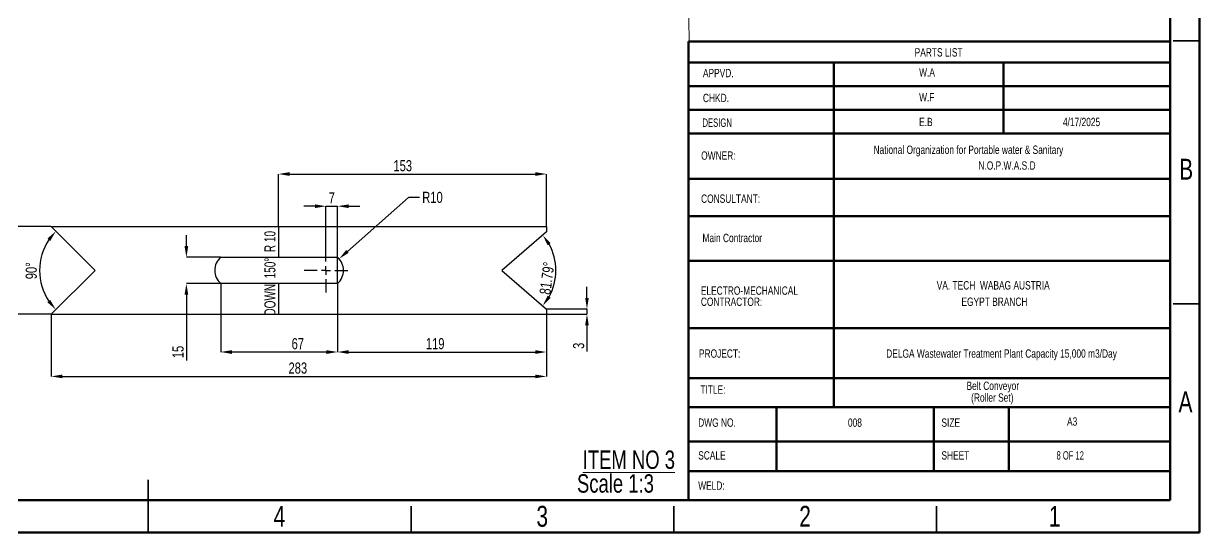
# Model space of a CAD drawing. Header units: millimetres. Extents: x 41 to 1868, y -696 to 319.
# Drawn here: x 1616.4 to 1840.1, y -323.8 to -227 of the extents above; entities that cross this region are included whole.
import ezdxf

# ---------------------------------------------------------------- set-up
doc = ezdxf.new("R2010")
doc.units = ezdxf.units.MM
doc.header["$PDSIZE"] = -1
doc.linetypes.add('CENTERX2', pattern=[20.32, 12.7, -2.54, 2.54, -2.54])
doc.layers.add('BOLD', color=7, linetype='Continuous', lineweight=25)
doc.layers.add('FORMAT', color=7, linetype='Continuous')
doc.styles.add('SLDTEXTSTYLE0', font='TXT', dxfattribs={"width": 0.75})
doc.styles.add('SLDTEXTSTYLE1', font='TXT', dxfattribs={"width": 0.671875})
doc.styles.add('SLDTEXTSTYLE8', font='TXT', dxfattribs={"width": 0.687299})
doc.styles.add('SLDTEXTSTYLE9', font='TXT', dxfattribs={"width": 0.678571})
doc.dimstyles.new('SLDDIMSTYLE26', dxfattribs={"dimtxt": 2.116667, "dimasz": 2.116667, "dimexe": 0, "dimexo": 0.625, "dimgap": 0.529167, "dimtad": 1, "dimdec": 0, "dimlfac": 3, "dimrnd": 1e-09, "dimzin": 12, "dimtxsty": 'SLDTEXTSTYLE0', "dimsah": 1, "dimcen": 2.5, "dimazin": 3, "dimtfac": 1, "dimtdec": 0, "dimtmove": 0, "dimatfit": 3, "dimfrac": 2, "dimtzin": 12})
doc.dimstyles.new('SLDDIMSTYLE27', dxfattribs={"dimtxt": 2.116667, "dimasz": 2.116667, "dimexe": 0, "dimexo": 0.625, "dimgap": 0.529167, "dimtad": 1, "dimdec": 0, "dimlfac": 3, "dimrnd": 1e-09, "dimzin": 12, "dimtxsty": 'SLDTEXTSTYLE0', "dimsah": 1, "dimcen": 2.5, "dimazin": 3, "dimtfac": 1, "dimtdec": 0, "dimtmove": 0, "dimatfit": 0, "dimfrac": 2, "dimtzin": 12})
doc.dimstyles.new('SLDDIMSTYLE41', dxfattribs={"dimtxt": 2.116667, "dimasz": 2.116667, "dimexe": 0, "dimexo": 0.625, "dimgap": 0.529167, "dimtad": 1, "dimlfac": 3, "dimzin": 12, "dimtxsty": 'SLDTEXTSTYLE0', "dimsah": 1, "dimcen": 2.5, "dimazin": 3, "dimtfac": 1, "dimtmove": 0, "dimatfit": 3, "dimfrac": 2, "dimtzin": 12})
doc.dimstyles.new('SLDDIMSTYLE42', dxfattribs={"dimtxt": 2.116667, "dimasz": 2.116667, "dimexe": 0, "dimexo": 0.625, "dimgap": 0.529167, "dimtad": 1, "dimdec": 0, "dimlfac": 3, "dimrnd": 1e-09, "dimzin": 12, "dimtxsty": 'SLDTEXTSTYLE0', "dimsah": 1, "dimcen": 0, "dimazin": 3, "dimtfac": 1, "dimtdec": 0, "dimtmove": 0, "dimatfit": 3, "dimfrac": 2, "dimtzin": 12})

# ---------------------------------------------------------------- blocks, each defined once
blk = doc.blocks.new('SW_NOTE_0_76')
at = {"color": 0, "linetype": 'Continuous', "lineweight": 0, "char_height": 3.5, "attachment_point": 2, "style": 'SLDTEXTSTYLE0'}
for s, insert in [('\\LITEM NO 3', (13.62, 4.51)), ('Scale 1:3', (11.07, -0.01))]:
    blk.add_mtext(s, dxfattribs=dict(at, insert=insert))
blk = doc.blocks.new('SW_NOTE_0_78')
at = {"color": 0, "linetype": 'Continuous', "lineweight": 0, "char_height": 1.5875, "attachment_point": 1, "style": 'SLDTEXTSTYLE0'}
for s, insert in [('ELECTRO-MECHANICAL', (0, 2.05)), ('CONTRACTOR:', (0, -0.07))]:
    blk.add_mtext(s, dxfattribs=dict(at, insert=insert))
blk = doc.blocks.new('SW_NOTE_0_79')
at = {"layer": 'BOLD', "color": 0, "char_height": 1.5875, "attachment_point": 2, "style": 'SLDTEXTSTYLE0'}
for s, insert in [('VA. TECH  WABAG AUSTRIA', (13.44, 2.05)), ('EGYPT BRANCH', (13.68, -1.07))]:
    blk.add_mtext(s, dxfattribs=dict(at, insert=insert))
blk = doc.blocks.new('*D948')
at = {"layer": 'Defpoints', "color": 0}
for p in [(1621.66, -265.62), (1607.52, -282.28), (1621.66, -282.28)]:
    blk.add_point(p, dxfattribs=at)
at = {"layer": 'FORMAT', "color": 0, "lineweight": -2}
for p, q in [((1621.6, -265.62), (1607.52, -265.62)), ((1607.52, -267.73), (1607.52, -280.17)), ((1621.6, -282.28), (1607.52, -282.28))]:
    blk.add_line(p, q, dxfattribs=at)
at = {"layer": 'FORMAT', "color": 0}
for points in [[(1607.17, -267.73), (1607.88, -267.73), (1607.52, -265.62)], [(1607.17, -280.17), (1607.88, -280.17), (1607.52, -282.28)]]:
    blk.add_solid(points, dxfattribs=at)
at = {"layer": 'FORMAT', "color": 0, "insert": (1604.88, -274.4), "char_height": 2.117, "attachment_point": 2, "rotation": 90, "style": 'SLDTEXTSTYLE0'}
blk.add_mtext('\\A1;50', dxfattribs=at)
blk = doc.blocks.new('*D949')
at = {"layer": 'Defpoints', "color": 0}
for p in [(1621.66, -265.62), (1629.99, -273.95), (1629.99, -273.95), (1619.8, -276.68), (1621.66, -282.28)]:
    blk.add_point(p, dxfattribs=at)
at = {"layer": 'FORMAT', "color": 0, "lineweight": -2}
blk.add_arc((1629.99, -273.95), 10.55, 146.514, 213.486, dxfattribs=at)
at = {"layer": 'FORMAT', "color": 0}
for points in [[(1620.92, -267.91), (1621.47, -268.35), (1622.53, -266.49)], [(1621.47, -279.55), (1620.92, -279.99), (1622.53, -281.41)]]:
    blk.add_solid(points, dxfattribs=at)
at = {"layer": 'FORMAT', "color": 0, "insert": (1616.79, -275.62), "char_height": 2.117, "attachment_point": 1, "rotation": 89.8008, "style": 'SLDTEXTSTYLE0'}
blk.add_mtext('\\A1;90°', dxfattribs=at)
blk = doc.blocks.new('*D950')
at = {"layer": 'Defpoints', "color": 0}
for p in [(1715.86, -281.28), (1723.58, -281.28), (1715.86, -282.28)]:
    blk.add_point(p, dxfattribs=at)
at = {"layer": 'FORMAT', "color": 0, "lineweight": -2}
for p, q in [((1723.58, -279.17), (1723.58, -277.05)), ((1715.92, -281.28), (1723.58, -281.28)), ((1723.58, -281.28), (1723.58, -282.28)), ((1715.92, -282.28), (1723.58, -282.28)), ((1723.58, -284.4), (1723.58, -289.34))]:
    blk.add_line(p, q, dxfattribs=at)
at = {"layer": 'FORMAT', "color": 0}
for points in [[(1723.23, -279.17), (1723.93, -279.17), (1723.58, -281.28)], [(1723.23, -284.4), (1723.93, -284.4), (1723.58, -282.28)]]:
    blk.add_solid(points, dxfattribs=at)
at = {"layer": 'FORMAT', "color": 0, "insert": (1720.93, -288.28), "char_height": 2.117, "attachment_point": 2, "rotation": 90, "style": 'SLDTEXTSTYLE0'}
blk.add_mtext('\\A1;3', dxfattribs=at)
blk = doc.blocks.new('*D951')
at = {"layer": 'Defpoints', "color": 0}
for p in [(1715.86, -255.62), (1664.89, -265.62), (1715.86, -265.62)]:
    blk.add_point(p, dxfattribs=at)
at = {"layer": 'FORMAT', "color": 0, "lineweight": -2}
for p, q in [((1664.89, -265.55), (1664.89, -255.62)), ((1667.01, -255.62), (1713.74, -255.62)), ((1715.86, -265.55), (1715.86, -255.62))]:
    blk.add_line(p, q, dxfattribs=at)
at = {"layer": 'FORMAT', "color": 0}
for points in [[(1667.01, -255.26), (1667.01, -255.97), (1664.89, -255.62)], [(1713.74, -255.26), (1713.74, -255.97), (1715.86, -255.62)]]:
    blk.add_solid(points, dxfattribs=at)
at = {"layer": 'FORMAT', "color": 0, "insert": (1688.53, -252.97), "char_height": 2.117, "attachment_point": 2, "style": 'SLDTEXTSTYLE0'}
blk.add_mtext('\\A1;153', dxfattribs=at)
blk = doc.blocks.new('*D952')
at = {"layer": 'Defpoints', "color": 0}
for p in [(1621.66, -282.28), (1715.86, -282.28), (1715.86, -294.1)]:
    blk.add_point(p, dxfattribs=at)
at = {"layer": 'FORMAT', "color": 0, "lineweight": -2}
for p, q in [((1621.66, -282.35), (1621.66, -294.1)), ((1715.86, -282.35), (1715.86, -294.1)), ((1623.78, -294.1), (1713.74, -294.1))]:
    blk.add_line(p, q, dxfattribs=at)
at = {"layer": 'FORMAT', "color": 0}
for points in [[(1623.78, -293.75), (1623.78, -294.45), (1621.66, -294.1)], [(1713.74, -293.75), (1713.74, -294.45), (1715.86, -294.1)]]:
    blk.add_solid(points, dxfattribs=at)
at = {"layer": 'FORMAT', "color": 0, "insert": (1668.57, -291.45), "char_height": 2.117, "attachment_point": 2, "style": 'SLDTEXTSTYLE0'}
blk.add_mtext('\\A1;283', dxfattribs=at)
blk = doc.blocks.new('*D953')
at = {"layer": 'Defpoints', "color": 0}
for p in [(1653.9, -271.45), (1647.37, -276.45), (1653.9, -276.45)]:
    blk.add_point(p, dxfattribs=at)
at = {"layer": 'FORMAT', "color": 0, "lineweight": -2}
for p, q in [((1647.37, -269.33), (1647.37, -267.22)), ((1653.84, -271.45), (1647.37, -271.45)), ((1653.84, -276.45), (1647.37, -276.45)), ((1647.37, -278.57), (1647.37, -291.05))]:
    blk.add_line(p, q, dxfattribs=at)
at = {"layer": 'FORMAT', "color": 0}
for points in [[(1647.02, -269.33), (1647.72, -269.33), (1647.37, -271.45)], [(1647.02, -278.57), (1647.72, -278.57), (1647.37, -276.45)]]:
    blk.add_solid(points, dxfattribs=at)
at = {"layer": 'FORMAT', "color": 0, "insert": (1644.72, -289.46), "char_height": 2.117, "attachment_point": 2, "rotation": 90, "style": 'SLDTEXTSTYLE0'}
blk.add_mtext('\\A1;15', dxfattribs=at)
blk = doc.blocks.new('*D954')
at = {"layer": 'Defpoints', "color": 0}
for p in [(1676.43, -271.74), (1673.93, -273.95)]:
    blk.add_point(p, dxfattribs=at)
at = {"layer": 'FORMAT', "color": 0, "lineweight": -2}
for p, q in [((1689.6, -260.06), (1678.01, -270.33)), ((1691.71, -260.06), (1689.6, -260.06))]:
    blk.add_line(p, q, dxfattribs=at)
at = {"layer": 'FORMAT', "color": 0}
blk.add_solid([(1677.77, -270.07), (1678.24, -270.6), (1676.43, -271.74)], dxfattribs=at)
at = {"layer": 'FORMAT', "color": 0, "insert": (1692.24, -259), "char_height": 2.117, "attachment_point": 1, "style": 'SLDTEXTSTYLE0'}
blk.add_mtext('\\A1;R10', dxfattribs=at)
blk = doc.blocks.new('*D955')
at = {"layer": 'Defpoints', "color": 0}
for p in [(1653.9, -276.45), (1676.14, -276.45), (1653.9, -289.46)]:
    blk.add_point(p, dxfattribs=at)
at = {"layer": 'FORMAT', "color": 0, "lineweight": -2}
for p, q in [((1653.9, -276.51), (1653.9, -289.46)), ((1676.14, -276.51), (1676.14, -289.46)), ((1674.02, -289.46), (1656.02, -289.46))]:
    blk.add_line(p, q, dxfattribs=at)
at = {"layer": 'FORMAT', "color": 0}
for points in [[(1656.02, -289.11), (1656.02, -289.82), (1653.9, -289.46)], [(1674.02, -289.11), (1674.02, -289.82), (1676.14, -289.46)]]:
    blk.add_solid(points, dxfattribs=at)
at = {"layer": 'FORMAT', "color": 0, "insert": (1668.57, -286.82), "char_height": 2.117, "attachment_point": 2, "style": 'SLDTEXTSTYLE0'}
blk.add_mtext('\\A1;67', dxfattribs=at)
blk = doc.blocks.new('*D956')
at = {"layer": 'Defpoints', "color": 0}
for p in [(1676.14, -276.45), (1715.86, -282.28), (1715.86, -289.46)]:
    blk.add_point(p, dxfattribs=at)
at = {"layer": 'FORMAT', "color": 0, "lineweight": -2}
for p, q in [((1676.14, -276.51), (1676.14, -289.46)), ((1715.86, -282.35), (1715.86, -289.46)), ((1678.25, -289.46), (1713.74, -289.46))]:
    blk.add_line(p, q, dxfattribs=at)
at = {"layer": 'FORMAT', "color": 0}
for points in [[(1678.25, -289.11), (1678.25, -289.82), (1676.14, -289.46)], [(1713.74, -289.11), (1713.74, -289.82), (1715.86, -289.46)]]:
    blk.add_solid(points, dxfattribs=at)
at = {"layer": 'FORMAT', "color": 0, "insert": (1694.7, -286.82), "char_height": 2.117, "attachment_point": 2, "style": 'SLDTEXTSTYLE0'}
blk.add_mtext('\\A1;119', dxfattribs=at)
blk = doc.blocks.new('*D957')
at = {"layer": 'Defpoints', "color": 0}
for p in [(1676.14, -261.74), (1673.93, -269.78), (1676.14, -276.45)]:
    blk.add_point(p, dxfattribs=at)
at = {"layer": 'FORMAT', "color": 0, "lineweight": -2}
for p, q in [((1671.81, -261.74), (1669.7, -261.74)), ((1673.93, -269.72), (1673.93, -261.74)), ((1673.93, -261.74), (1676.14, -261.74)), ((1676.14, -276.39), (1676.14, -261.74)), ((1678.25, -261.74), (1680.37, -261.74))]:
    blk.add_line(p, q, dxfattribs=at)
at = {"layer": 'FORMAT', "color": 0}
for points in [[(1671.81, -261.39), (1671.81, -262.09), (1673.93, -261.74)], [(1678.25, -261.39), (1678.25, -262.09), (1676.14, -261.74)]]:
    blk.add_solid(points, dxfattribs=at)
at = {"layer": 'FORMAT', "color": 0, "insert": (1675.03, -259.1), "char_height": 2.117, "attachment_point": 2, "style": 'SLDTEXTSTYLE0'}
blk.add_mtext('\\A1;7', dxfattribs=at)
blk = doc.blocks.new('*D958')
at = {"layer": 'BOLD', "color": 0, "lineweight": -2}
blk.add_arc((1707.39, -273.95), 10.28, 330.9289, 29.0711, dxfattribs=at)
at = {"layer": 'BOLD', "color": 0}
for points in [[(1716.09, -269.16), (1716.66, -268.75), (1715.16, -267.22)], [(1716.66, -279.15), (1716.09, -278.74), (1715.16, -280.68)]]:
    blk.add_solid(points, dxfattribs=at)
at = {"layer": 'Defpoints', "color": 0}
for p in [(1715.86, -266.62), (1717.38, -271.53), (1707.39, -273.95), (1707.39, -273.95), (1715.86, -281.28)]:
    blk.add_point(p, dxfattribs=at)
at = {"layer": 'BOLD', "color": 0, "insert": (1714.51, -278.36), "char_height": 2.117, "attachment_point": 1, "rotation": 82.4741, "style": 'SLDTEXTSTYLE0'}
blk.add_mtext('\\A1;81.79°', dxfattribs=at)
blk = doc.blocks.new('SW_CENTERMARKSYMBOL_79')
at = {"layer": 'FORMAT', "color": 0}
for p, q in [((0, 1.67), (0, 4.17)), ((-1.67, 0), (-4.17, 0)), ((0, 0), (-0.83, 0)), ((0, 0), (0, 0.83)), ((0, 0), (0, -0.83)), ((0, 0), (0.83, 0)), ((1.67, 0), (4.17, 0)), ((0, -1.67), (0, -4.17))]:
    blk.add_line(p, q, dxfattribs=at)

msp = doc.modelspace()

# ---------------------------------------------------------------- linework, layer by layer
at = {"color": 7, "linetype": 'Continuous', "lineweight": 70}
for p, q in [((1840.1093, -36.7718), (1840.1093, -323.7718)), ((1834.5117, -40.6383), (1834.5117, -317.6383)), ((1834.5117, -317.6383), (1445.1093, -317.6383)), ((1840.1093, -323.7718), (1440.1093, -323.7718))]:
    msp.add_line(p, q, dxfattribs=at)
at = {"color": 7, "linetype": 'Continuous', "lineweight": 18}
msp.add_line((1742.9841, -198.9645), (1742.9933, -234.4464), dxfattribs=at)
at = {"color": 7, "linetype": 'Continuous', "lineweight": 50}
for p, q in [((1834.5117, -230.3958), (1742.914, -230.3958)), ((1742.914, -230.3958), (1742.914, -243.4108)), ((1834.5117, -234.4108), (1742.914, -234.4108)), ((1770.5569, -238.9108), (1770.5569, -234.4108)), ((1802.8482, -247.9108), (1802.8482, -234.4108)), ((1834.5117, -238.9108), (1742.914, -238.9108)), ((1770.5569, -243.4108), (1770.5569, -238.9108)), ((1742.914, -243.4108), (1742.914, -317.6383)), ((1834.5117, -243.4108), (1742.914, -243.4108)), ((1770.5569, -247.9108), (1770.5569, -243.4108)), ((1834.5117, -247.9108), (1742.914, -247.9108)), ((1770.5569, -299.9464), (1770.5569, -247.9108)), ((1834.5117, -256.5048), (1742.914, -256.5048)), ((1834.5117, -263.6563), (1742.914, -263.6563)), ((1834.5117, -272.1304), (1742.914, -272.1304)), ((1834.5117, -284.9408), (1742.914, -284.9408)), ((1834.5117, -294.4046), (1742.914, -294.4046)), ((1742.914, -299.9464), (1834.5117, -299.9464)), ((1759.6665, -312.1383), (1759.6665, -299.9464)), ((1789.5491, -312.1383), (1789.5491, -299.9464)), ((1803.8196, -312.1383), (1803.8196, -299.9464)), ((1742.914, -306.4745), (1834.5117, -306.4745)), ((1742.914, -312.1383), (1834.5117, -312.1383))]:
    msp.add_line(p, q, dxfattribs=at)
at = {"color": 7, "linetype": 'Continuous', "lineweight": 35}
for p, q in [((1835.1093, -230.2718), (1840.1093, -230.2718)), ((1835.1093, -280.2718), (1840.1093, -280.2718)), ((1640.1093, -323.7728), (1640.1093, -313.7708)), ((1640.1093, -318.7718), (1640.1093, -323.7718)), ((1690.1093, -318.7718), (1690.1093, -323.7718)), ((1740.1093, -318.7718), (1740.1093, -323.7718)), ((1790.1093, -318.7718), (1790.1093, -323.7718))]:
    msp.add_line(p, q, dxfattribs=at)
at = {"color": 7, "linetype": 'Continuous', "lineweight": 25}
for p, q in [((1629.9945, -273.95), (1621.6611, -265.6167)), ((1621.6611, -265.6167), (1715.8605, -265.6167)), ((1715.8605, -265.6167), (1715.8605, -266.6167)), ((1715.8605, -266.6167), (1707.3927, -273.95)), ((1653.9, -271.45), (1676.1358, -271.45)), ((1621.6611, -282.2833), (1629.9945, -273.95)), ((1707.3927, -273.95), (1715.8605, -281.2833)), ((1676.1358, -276.45), (1653.9, -276.45)), ((1715.8605, -281.2833), (1715.8605, -282.2833)), ((1621.6611, -282.2833), (1715.8605, -282.2833))]:
    msp.add_line(p, q, dxfattribs=at)
at = {"color": 7, "linetype": 'CENTERX2'}
for p, q in [((1664.8933, -265.6167), (1664.8933, -271.45)), ((1664.8933, -276.45), (1664.8933, -282.2833))]:
    msp.add_line(p, q, dxfattribs=at)
at = {"color": 7, "linetype": 'Continuous', "lineweight": 25}
for centre, start, end in [((1656.1048, -273.95), 131.409622, 228.590378), ((1673.931, -273.95), 311.409622, 48.590378)]:
    msp.add_arc(centre, 3.3333, start, end, dxfattribs=at)

# ---------------------------------------------------------------- block references
at = {"color": 7, "linetype": 'Continuous', "lineweight": 0}
for name, p in [('SW_NOTE_0_78', (1745.2486, -279.0383)), ('SW_NOTE_0_76', (1717.9316, -312.6912))]:
    msp.add_blockref(name, p, dxfattribs=at)
at = {"layer": 'BOLD'}
msp.add_blockref('SW_NOTE_0_79', (1787.4287, -278.0383), dxfattribs=at)
at = {"layer": 'FORMAT'}
msp.add_blockref('SW_CENTERMARKSYMBOL_79', (1673.931, -273.95), dxfattribs=at)

# ---------------------------------------------------------------- texts
at = {"color": 7, "linetype": 'Continuous', "lineweight": 0}
for s, insert, char_height, attachment_point, style in [('PARTS LIST', (1785.9259, -231.6866), 1.5875, 1, 'SLDTEXTSTYLE0'), ('APPVD.', (1745.6412, -235.6221), 1.5875, 1, 'SLDTEXTSTYLE0'), ('W.A', (1786.7746, -235.4902), 1.5875, 1, 'SLDTEXTSTYLE0'), ('CHKD.', (1745.6412, -240.3558), 1.5875, 1, 'SLDTEXTSTYLE0'), ('W.F', (1786.7746, -240.2239), 1.5875, 1, 'SLDTEXTSTYLE0'), ('DESIGN', (1745.5549, -245.0576), 1.5875, 1, 'SLDTEXTSTYLE8'), ('E.B', (1786.7746, -244.9257), 1.5875, 1, 'SLDTEXTSTYLE0'), ('OWNER:', (1745.3095, -251.3157), 1.5875, 1, 'SLDTEXTSTYLE0'), ('B', (1837.5799, -252.7116), 3.9688, 2, 'SLDTEXTSTYLE0'), ('CONSULTANT:', (1745.2908, -259.5106), 1.5875, 1, 'SLDTEXTSTYLE0'), ('Main Contractor', (1745.5549, -266.9769), 1.5875, 1, 'SLDTEXTSTYLE0'), ('PROJECT:', (1744.8883, -288.9581), 1.5875, 1, 'SLDTEXTSTYLE0'), ('TITLE:', (1745.1582, -295.8216), 1.5875, 1, 'SLDTEXTSTYLE0'), ('(Roller Set)', (1800.6974, -297.325), 1.5875, 2, 'SLDTEXTSTYLE0'), ('A', (1837.449, -296.9616), 3.9688, 2, 'SLDTEXTSTYLE0'), ('A3', (1814.9115, -301.8838), 1.5875, 1, 'SLDTEXTSTYLE0'), ('DWG NO.', (1744.7408, -302.0882), 1.5875, 1, 'SLDTEXTSTYLE0'), ('008', (1773.2324, -302.0882), 1.5875, 1, 'SLDTEXTSTYLE0'), ('SIZE', (1791.0165, -302.0882), 1.5875, 1, 'SLDTEXTSTYLE0'), ('SCALE', (1744.7408, -308.3246), 1.5875, 1, 'SLDTEXTSTYLE0'), ('SHEET', (1791.0165, -308.3246), 1.5875, 1, 'SLDTEXTSTYLE0'), ('8 OF 12', (1812.9178, -308.3246), 1.5875, 1, 'SLDTEXTSTYLE9'), ('WELD:', (1744.7408, -314.0643), 1.5875, 1, 'SLDTEXTSTYLE0'), ('4', (1665.0693, -318.7116), 3.9688, 2, 'SLDTEXTSTYLE0'), ('3', (1715.0693, -318.7116), 3.9688, 2, 'SLDTEXTSTYLE0'), ('2', (1765.0693, -318.7116), 3.9688, 2, 'SLDTEXTSTYLE0'), ('1', (1812.5693, -318.7116), 3.9688, 2, 'SLDTEXTSTYLE0')]:
    msp.add_mtext(s, dxfattribs=dict(at, insert=insert, char_height=char_height, attachment_point=attachment_point, style=style))
at = {"layer": 'BOLD', "char_height": 1.5875, "style": 'SLDTEXTSTYLE0'}
for s, insert, attachment_point in [('National Organization for Portable water & Sanitary', (1778.0928, -250.207), 1), ('Belt Conveyor', (1800.7832, -295.091), 2)]:
    msp.add_mtext(s, dxfattribs=dict(at, insert=insert, attachment_point=attachment_point))
at = {"layer": 'FORMAT', "char_height": 1.5875, "style": 'SLDTEXTSTYLE0'}
for s, insert, attachment_point in [('4/17/2025', (1814.1354, -244.9257), 1), ('N.O.P.W.A.S.D', (1798.0497, -253.204), 1), ('DELGA Wastewater Treatment Plant Capacity 15,000 m3/Day', (1802.4528, -288.9581), 2)]:
    msp.add_mtext(s, dxfattribs=dict(at, insert=insert, attachment_point=attachment_point))
at = {"layer": 'FORMAT', "insert": (1662.2025, -274.4902), "char_height": 2.116667, "attachment_point": 2, "rotation": 90, "style": 'SLDTEXTSTYLE1'}
msp.add_mtext('DOWN  150°  R 10', dxfattribs=at)

# ---------------------------------------------------------------- dimensions: what is measured, and where the dimension line sits
at = {"layer": 'BOLD'}
dim = msp.add_angular_dim_2l(base=(1717.3797, -271.5282), line1=((1707.3927, -273.95), (1715.8605, -281.2833)), line2=((1715.8605, -266.6167), (1707.3927, -273.95)), dimstyle='SLDDIMSTYLE41', dxfattribs=at)
dim.commit()
dim.dimension.update_dxf_attribs({"geometry": '*D958', "text_midpoint": (1717.5806, -275.296), "dimtype": 162})
at = {"layer": 'FORMAT'}
for base, p1, p2, dimstyle, picture, middle in [((1715.8605, -255.6167), (1664.8933, -265.6167), (1715.8605, -265.6167), 'SLDDIMSTYLE26', '*D951', (1688.5316, -255.6167)), ((1676.1358, -261.7408), (1673.931, -269.7833), (1676.1358, -276.45), 'SLDDIMSTYLE27', '*D957', (1675.0334, -261.7408)), ((1653.9, -289.4642), (1676.1358, -276.45), (1653.9, -276.45), 'SLDDIMSTYLE26', '*D955', (1668.566, -289.4642)), ((1715.8605, -289.4642), (1676.1358, -276.45), (1715.8605, -282.2833), 'SLDDIMSTYLE26', '*D956', (1694.7006, -289.4642)), ((1715.8605, -294.0978), (1621.6611, -282.2833), (1715.8605, -282.2833), 'SLDDIMSTYLE26', '*D952', (1668.566, -294.0978))]:
    dim = msp.add_linear_dim(base=base, p1=p1, p2=p2, dimstyle=dimstyle, dxfattribs=at)
    dim.commit()
    dim.dimension.update_dxf_attribs({"geometry": picture, "text_midpoint": middle, "dimtype": 160})
dim = msp.add_radius_dim(center=(1673.931, -273.95), mpoint=(1676.425, -271.7385), dimstyle='SLDDIMSTYLE42', dxfattribs=at)
dim.commit()
dim.dimension.update_dxf_attribs({"geometry": '*D954', "text_midpoint": (1693.9623, -260.0593), "dimtype": 164})
for base, p1, p2, dimstyle, picture, middle in [((1607.5231, -282.2833), (1621.6611, -265.6167), (1621.6611, -282.2833), 'SLDDIMSTYLE26', '*D948', (1607.5231, -274.3999)), ((1647.3697, -276.45), (1653.9, -271.45), (1653.9, -276.45), 'SLDDIMSTYLE26', '*D953', (1647.3697, -289.4642)), ((1723.5793, -281.2833), (1715.8605, -282.2833), (1715.8605, -281.2833), 'SLDDIMSTYLE27', '*D950', (1723.5793, -288.2796))]:
    dim = msp.add_linear_dim(base=base, p1=p1, p2=p2, angle=90, dimstyle=dimstyle, dxfattribs=at)
    dim.commit()
    dim.dimension.update_dxf_attribs({"geometry": picture, "text_midpoint": middle, "dimtype": 160})
dim = msp.add_angular_dim_2l(base=(1619.8034, -276.6807), line1=((1621.6611, -282.2833), (1629.9945, -273.95)), line2=((1629.9945, -273.95), (1621.6611, -265.6167)), dimstyle='SLDDIMSTYLE41', dxfattribs=at)
dim.commit()
dim.dimension.update_dxf_attribs({"geometry": '*D949', "text_midpoint": (1619.4439, -273.9133), "dimtype": 162})

doc.saveas('drawing.dxf')
